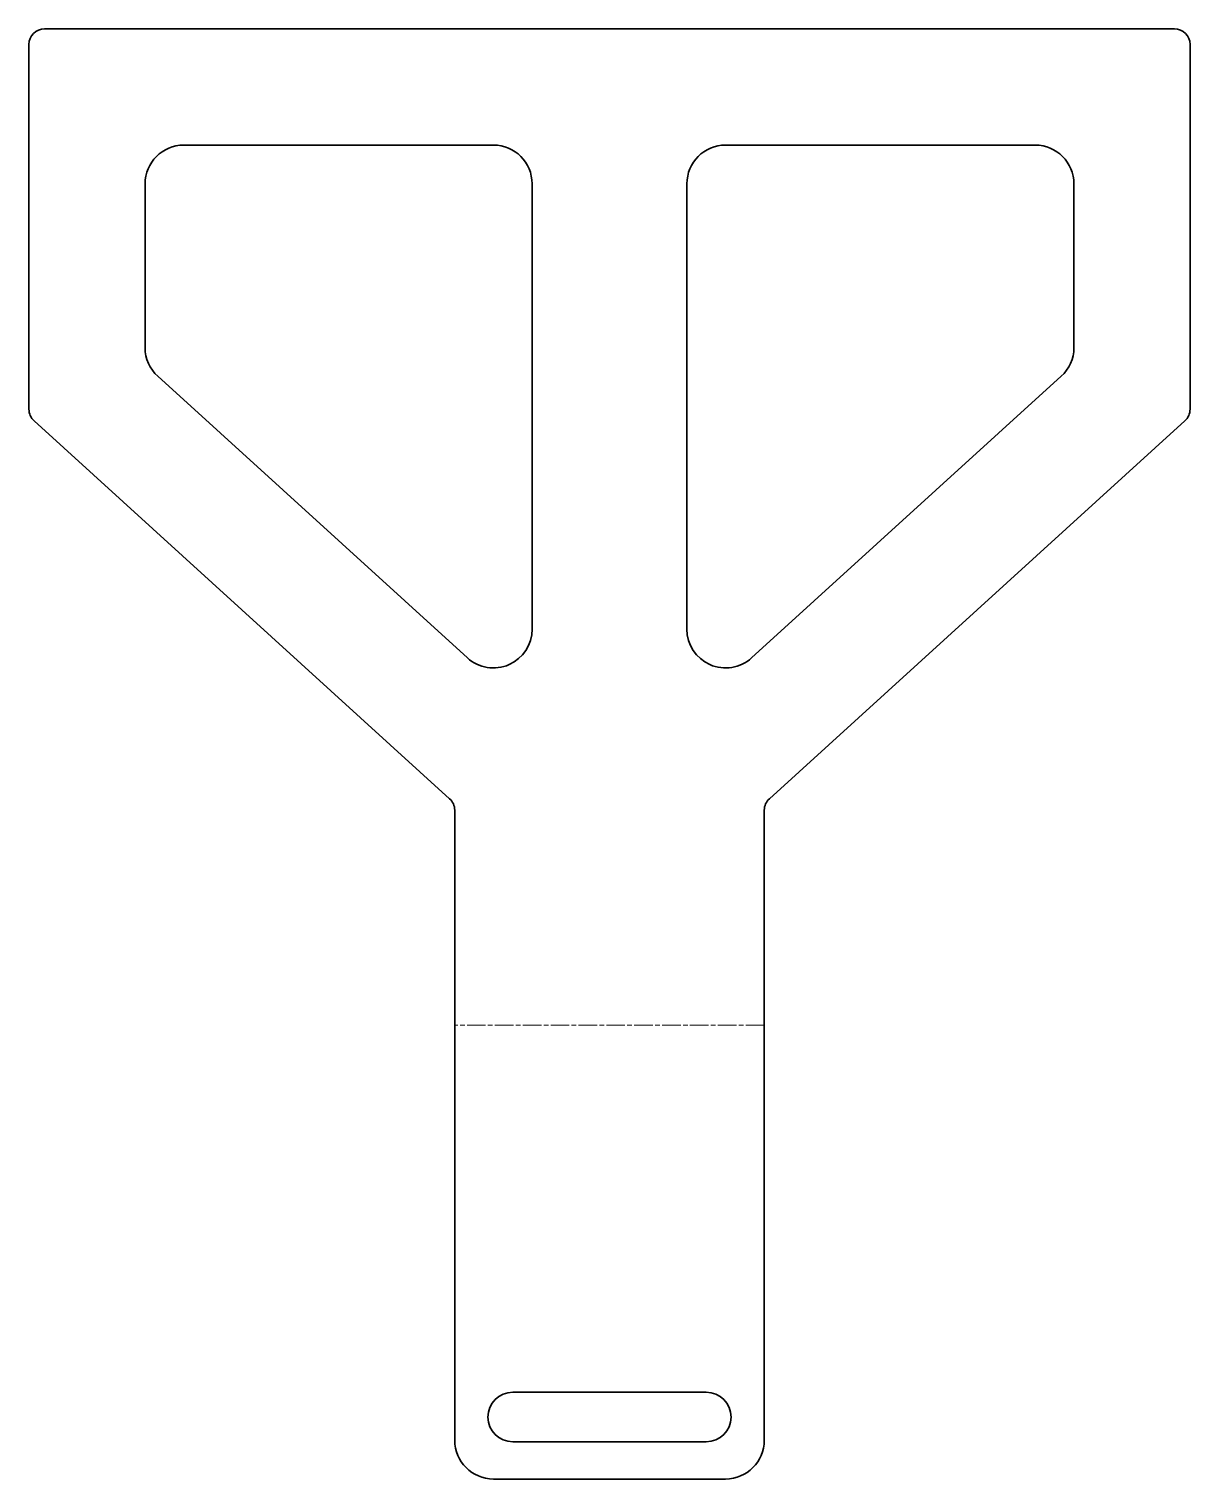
# Model space of a CAD drawing. Header units: inches. Extents: x 0 to 150, y 0 to 187.
import ezdxf

# ---------------------------------------------------------------- set-up
doc = ezdxf.new("R2010")
doc.units = ezdxf.units.IN
doc.header["$MEASUREMENT"] = 0
doc.linetypes.add('Chain', pattern=[13.68, 9.12, -1.14, 2.28, -1.14])
doc.layers.add('SIMUMAK Bend Centerline (ISO)', color=7, linetype='Chain', lineweight=9)
doc.layers.add('SIMUMAK Visible (ISO)', color=7, linetype='Continuous', lineweight=35)

# ---------------------------------------------------------------- blocks, each defined once
blk = doc.blocks.new('GLD-SMT-04-CENF01_Sheet_GLD-SMT-04-CENF01 (desplegada)')
at = {"layer": 'SIMUMAK Bend Centerline (ISO)', "ltscale": 0.263158}
blk.add_line((20, -35), (-20, -35), dxfattribs=at)
at = {"layer": 'SIMUMAK Visible (ISO)'}
for p, q in [((-73, 93.63), (73, 93.63)), ((-75, 44.51), (-75, 91.63)), ((75, 91.63), (75, 44.51)), ((-55, 78.63), (-15, 78.63)), ((15, 78.63), (55, 78.63)), ((-60, 52.47), (-60, 73.63)), ((-10, 73.63), (-10, 16.11)), ((10, 16.11), (10, 73.63)), ((60, 73.63), (60, 52.47)), ((-18.36, 12.41), (-58.36, 48.78)), ((58.36, 48.78), (18.36, 12.41)), ((-20.65, -5.78), (-74.35, 43.03)), ((74.35, 43.03), (20.65, -5.78)), ((-20, -88.63), (-20, -7.26)), ((20, -88.63), (20, -7.26)), ((-12.5, -82.43), (12.5, -82.43)), ((12.5, -88.83), (-12.5, -88.83)), ((-15, -93.63), (15, -93.63))]:
    blk.add_line(p, q, dxfattribs=at)
at = {"layer": 'SIMUMAK Visible (ISO)', "extrusion": (0, 0, -1)}
for centre, radius, start, end in [((-73, 91.63), 2, 90, 180), ((73, 91.63), 2, 0, 90), ((73, 44.51), 2, 312.2737, 0), ((-73, 44.51), 2, 180, 227.7263), ((12.5, -85.63), 3.2, 270, 90), ((-12.5, -85.63), 3.2, 90, 270), ((15, -88.63), 5, 270, 0), ((-15, -88.63), 5, 180, 270)]:
    blk.add_arc(centre, radius, start, end, dxfattribs=at)
at = {"layer": 'SIMUMAK Visible (ISO)'}
for centre, radius, start, end in [((-55, 73.63), 5, 90, 180), ((-15, 73.63), 5, 0, 90), ((15, 73.63), 5, 90, 180), ((55, 73.63), 5, 0, 90), ((-55, 52.47), 5, 180, 227.7263), ((55, 52.47), 5, 312.2737, 0), ((-15, 16.11), 5, 227.7263, 0), ((15, 16.11), 5, 180, 312.2737), ((-22, -7.26), 2, 360, 47.7263), ((22, -7.26), 2, 132.2737, 180)]:
    blk.add_arc(centre, radius, start, end, dxfattribs=at)

msp = doc.modelspace()

# ---------------------------------------------------------------- block references
msp.add_blockref('GLD-SMT-04-CENF01_Sheet_GLD-SMT-04-CENF01 (desplegada)', (75, 93.63))

doc.saveas('drawing.dxf')
